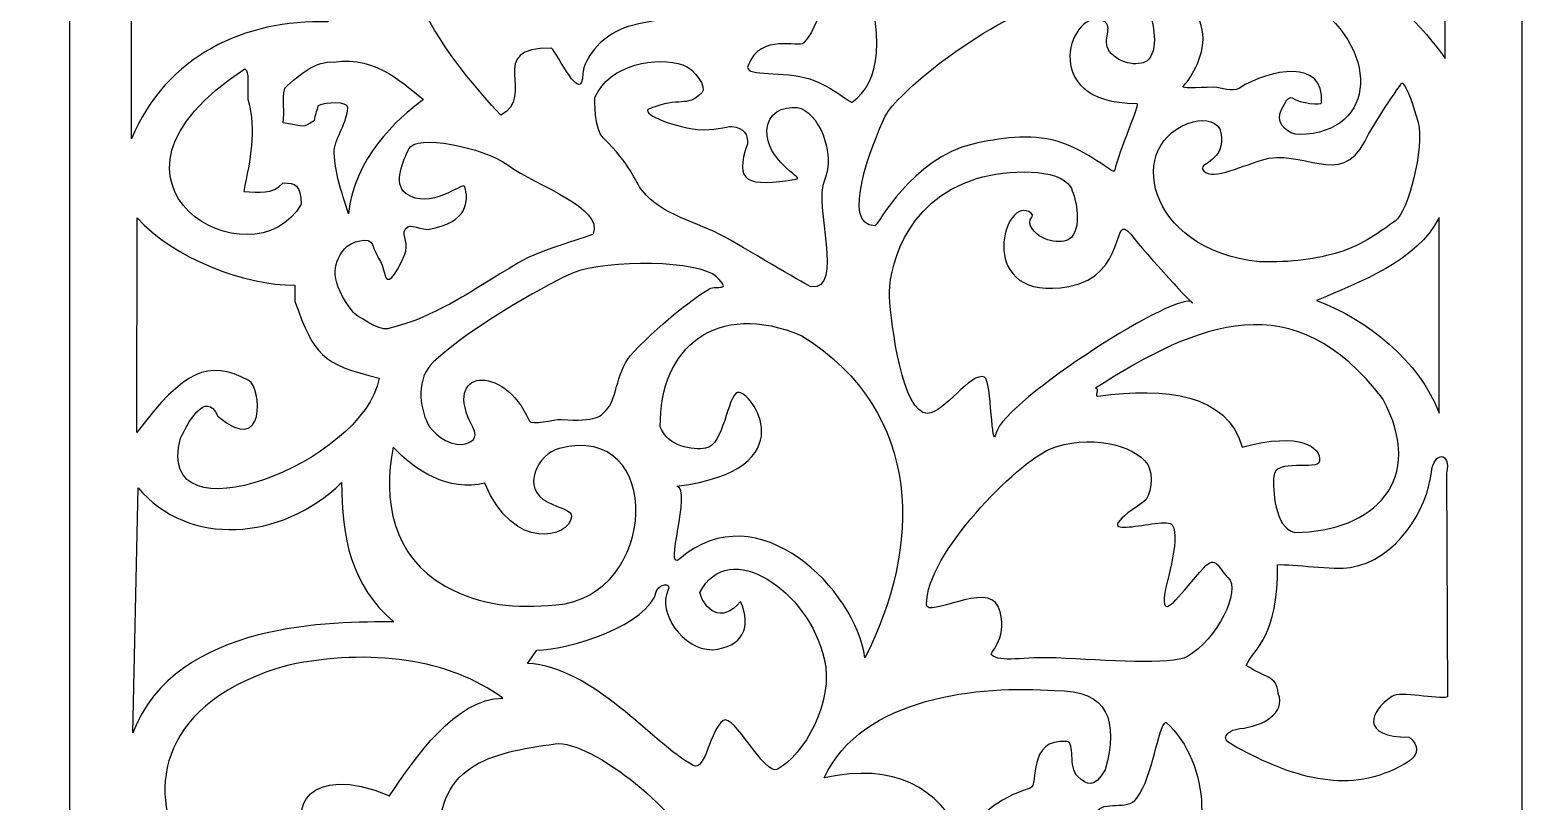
# Model space of a CAD drawing. Header units: centimetres. Extents: x -16.6 to -9.1, y -8.8 to 8.7.
# Drawn here: x -16.59 to -9.14, y 0.77 to 4.61 of the extents above; entities that cross this region are included whole.
import ezdxf

# ---------------------------------------------------------------- set-up
doc = ezdxf.new("R2010")
doc.units = ezdxf.units.CM
doc.header["$MEASUREMENT"] = 0
doc.layers.add('layer 1', color=7, linetype='Continuous')

msp = doc.modelspace()

# ---------------------------------------------------------------- linework, layer by layer
at = {"layer": 'layer 1', "color": 250}
for points, knots in [([(-16.39393, 8.70077), (-16.39393, 8.70077), (-9.14409, 8.70077), (-9.14409, 8.70077), (-9.14409, 8.70077), (-9.14409, 8.70077), (-9.14409, -8.75256), (-9.14409, -8.75256), (-9.14409, -8.75256), (-9.14409, -8.75256), (-16.39393, -8.75256), (-16.39393, -8.75256), (-16.39393, -8.75256), (-16.39393, -8.75256), (-16.39393, 8.70077), (-16.39393, 8.70077)], [0, 0, 0, 0, 0.2, 0.2, 0.2, 0.2, 0.4, 0.4, 0.4, 0.4, 0.6, 0.6, 0.6, 0.6, 1, 1, 1, 1]), ([(-9.52809, 4.47147), (-9.62245, 4.609), (-9.85316, 4.86096), (-10.03972, 4.90058), (-10.03972, 4.90058), (-10.02533, 4.98875), (-9.96043, 4.9529), (-9.88808, 5.0844), (-9.88808, 5.0844), (-9.80449, 5.2363), (-9.84012, 5.3298), (-9.8201, 5.34865), (-9.8201, 5.34865), (-9.777, 5.38926), (-9.67874, 5.33382), (-9.5995, 5.59915), (-9.5995, 5.59915), (-9.5995, 5.59915), (-9.52809, 5.5918), (-9.52809, 5.5918), (-9.52809, 5.5918), (-9.52809, 5.5918), (-9.52809, 4.47147), (-9.52809, 4.47147)], [0, 0, 0, 0, 0.1428571, 0.1428571, 0.1428571, 0.1428571, 0.2857143, 0.2857143, 0.2857143, 0.2857143, 0.4285714, 0.4285714, 0.4285714, 0.4285714, 0.5714286, 0.5714286, 0.5714286, 0.5714286, 0.7142857, 0.7142857, 0.7142857, 0.7142857, 1, 1, 1, 1]), ([(-16.08425, 4.07076), (-15.90903, 4.48841), (-15.51817, 4.66699), (-15.10209, 4.65466), (-15.10209, 4.65466), (-15.126, 4.6856), (-15.16363, 4.84137), (-15.11672, 4.91745), (-15.11672, 4.91745), (-15.08745, 4.96491), (-14.97979, 4.90584), (-14.96493, 4.96443), (-14.96493, 4.96443), (-14.94977, 5.02409), (-14.99689, 5.12401), (-15.00699, 5.1721), (-15.00699, 5.1721), (-15.02105, 5.23902), (-15.20727, 5.29834), (-15.27359, 5.28416), (-15.27359, 5.28416), (-15.29732, 5.27908), (-15.38477, 5.21958), (-15.39214, 5.13133), (-15.39214, 5.13133), (-15.39656, 5.07839), (-15.30934, 5.00908), (-15.32171, 4.9996), (-15.32171, 4.9996), (-15.40536, 4.93545), (-15.48637, 4.94288), (-15.49565, 4.99911), (-15.49565, 4.99911), (-15.51155, 5.09544), (-15.5813, 5.20977), (-15.63925, 5.21076), (-15.63925, 5.21076), (-15.88782, 5.21499), (-15.97948, 5.36724), (-16.08425, 5.47694), (-16.08425, 5.47694), (-16.08425, 5.47694), (-16.08425, 4.07076), (-16.08425, 4.07076)], [0, 0, 0, 0, 0.0833333, 0.0833333, 0.0833333, 0.0833333, 0.1666667, 0.1666667, 0.1666667, 0.1666667, 0.25, 0.25, 0.25, 0.25, 0.3333333, 0.3333333, 0.3333333, 0.3333333, 0.4166667, 0.4166667, 0.4166667, 0.4166667, 0.5, 0.5, 0.5, 0.5, 0.5833333, 0.5833333, 0.5833333, 0.5833333, 0.6666667, 0.6666667, 0.6666667, 0.6666667, 0.75, 0.75, 0.75, 0.75, 0.8333333, 0.8333333, 0.8333333, 0.8333333, 1, 1, 1, 1]), ([(-14.24142, 4.1891), (-14.05816, 4.27898), (-14.32651, 4.53129), (-13.98734, 4.52373), (-13.98734, 4.52373), (-13.9594, 4.49761), (-13.83556, 4.22942), (-13.83127, 4.39737), (-13.83127, 4.39737), (-13.83008, 4.44441), (-13.77342, 4.55808), (-13.64337, 4.61708), (-13.64337, 4.61708), (-13.55546, 4.65697), (-13.35985, 4.66785), (-13.26247, 4.71202), (-13.26247, 4.71202), (-13.20397, 4.73856), (-13.2747, 4.79059), (-13.26777, 4.85886), (-13.26777, 4.85886), (-13.25766, 4.95871), (-13.22393, 5.08975), (-13.22393, 5.19687), (-13.22393, 5.19687), (-13.42036, 5.03266), (-13.76824, 5.25304), (-13.79712, 5.20273), (-13.79712, 5.20273), (-13.8786, 5.06077), (-13.90169, 4.93589), (-13.96315, 4.88253), (-13.96315, 4.88253), (-14.07267, 4.78744), (-14.1848, 4.81868), (-14.16973, 4.85246), (-14.16973, 4.85246), (-14.10243, 5.00336), (-14.00517, 5.14149), (-14.02953, 5.13751), (-14.02953, 5.13751), (-14.06666, 5.2831), (-14.18162, 5.33324), (-14.37432, 5.28798), (-14.37432, 5.28798), (-14.8755, 5.14324), (-14.7426, 4.73133), (-14.24142, 4.1891)], [0, 0, 0, 0, 0.0769231, 0.0769231, 0.0769231, 0.0769231, 0.1538462, 0.1538462, 0.1538462, 0.1538462, 0.2307692, 0.2307692, 0.2307692, 0.2307692, 0.3076923, 0.3076923, 0.3076923, 0.3076923, 0.3846154, 0.3846154, 0.3846154, 0.3846154, 0.4615385, 0.4615385, 0.4615385, 0.4615385, 0.5384615, 0.5384615, 0.5384615, 0.5384615, 0.6153846, 0.6153846, 0.6153846, 0.6153846, 0.6923077, 0.6923077, 0.6923077, 0.6923077, 0.7692308, 0.7692308, 0.7692308, 0.7692308, 0.8461538, 0.8461538, 0.8461538, 0.8461538, 1, 1, 1, 1]), ([(-12.72903, 4.54934), (-12.62044, 4.6713), (-12.59838, 4.92995), (-12.80499, 4.72731), (-12.80499, 4.72731), (-12.9155, 4.61894), (-13.09514, 4.79238), (-13.08873, 4.88641), (-13.08873, 4.88641), (-13.06567, 5.22518), (-12.54869, 5.2358), (-12.45025, 4.96023), (-12.45025, 4.96023), (-12.31417, 4.5825), (-12.34829, 4.35039), (-12.48751, 4.25431), (-12.48751, 4.25431), (-12.49742, 4.24746), (-12.60551, 4.34843), (-12.72071, 4.37581), (-12.72071, 4.37581), (-12.86884, 4.41105), (-13.02876, 4.38091), (-13.00723, 4.43683), (-13.00723, 4.43683), (-12.94379, 4.60161), (-12.75387, 4.52145), (-12.72903, 4.54934)], [0, 0, 0, 0, 0.125, 0.125, 0.125, 0.125, 0.25, 0.25, 0.25, 0.25, 0.375, 0.375, 0.375, 0.375, 0.5, 0.5, 0.5, 0.5, 0.625, 0.625, 0.625, 0.625, 0.75, 0.75, 0.75, 0.75, 1, 1, 1, 1]), ([(-10.55536, 4.32441), (-10.40441, 4.41809), (-10.12723, 4.47479), (-10.14525, 4.25067), (-10.14525, 4.25067), (-10.14609, 4.24029), (-10.24975, 4.24553), (-10.29192, 4.27597), (-10.29192, 4.27597), (-10.31423, 4.29208), (-10.3477, 4.21209), (-10.35288, 4.19472), (-10.35288, 4.19472), (-10.36832, 4.14317), (-10.30892, 4.09128), (-10.25681, 4.09213), (-10.25681, 4.09213), (-9.86138, 4.09863), (-9.84883, 4.53341), (-10.22109, 4.76802), (-10.22109, 4.76802), (-10.45732, 4.84765), (-10.74045, 4.94495), (-10.82475, 4.86063), (-10.82475, 4.86063), (-10.8555, 4.82988), (-10.74835, 4.71035), (-10.73726, 4.59234), (-10.73726, 4.59234), (-10.72618, 4.47433), (-10.81112, 4.35782), (-10.83526, 4.33309), (-10.83526, 4.33309), (-10.84748, 4.32056), (-10.77049, 4.32727), (-10.68502, 4.32797), (-10.68502, 4.32797), (-10.64025, 4.32835), (-10.59313, 4.30096), (-10.55536, 4.32441)], [0, 0, 0, 0, 0.0909091, 0.0909091, 0.0909091, 0.0909091, 0.1818182, 0.1818182, 0.1818182, 0.1818182, 0.2727273, 0.2727273, 0.2727273, 0.2727273, 0.3636364, 0.3636364, 0.3636364, 0.3636364, 0.4545455, 0.4545455, 0.4545455, 0.4545455, 0.5454545, 0.5454545, 0.5454545, 0.5454545, 0.6363636, 0.6363636, 0.6363636, 0.6363636, 0.7272727, 0.7272727, 0.7272727, 0.7272727, 0.8181818, 0.8181818, 0.8181818, 0.8181818, 1, 1, 1, 1]), ([(-12.37424, 3.63749), (-12.36086, 3.63749), (-12.18873, 3.97539), (-11.88452, 4.04491), (-11.88452, 4.04491), (-11.758, 4.07382), (-11.59825, 4.09851), (-11.4645, 4.05923), (-11.4645, 4.05923), (-11.31448, 4.01515), (-11.18109, 3.89167), (-11.17764, 3.91088), (-11.17764, 3.91088), (-11.16044, 4.00665), (-11.04577, 4.24807), (-11.06732, 4.24798), (-11.06732, 4.24798), (-11.57852, 4.24573), (-11.39012, 4.7446), (-11.23181, 4.65721), (-11.23181, 4.65721), (-11.17974, 4.62846), (-11.24617, 4.56753), (-11.20252, 4.50735), (-11.20252, 4.50735), (-11.15307, 4.43915), (-11.04158, 4.42984), (-11.00895, 4.46659), (-11.00895, 4.46659), (-10.95161, 4.53116), (-10.99105, 4.68126), (-11.01333, 4.7182), (-11.01333, 4.7182), (-11.07122, 4.81412), (-11.32463, 4.80671), (-11.48164, 4.75986), (-11.48164, 4.75986), (-11.8535, 4.64886), (-12.27487, 4.28456), (-12.32215, 4.18443), (-12.32215, 4.18443), (-12.38941, 4.04201), (-12.54682, 3.63749), (-12.37424, 3.63749)], [0, 0, 0, 0, 0.0833333, 0.0833333, 0.0833333, 0.0833333, 0.1666667, 0.1666667, 0.1666667, 0.1666667, 0.25, 0.25, 0.25, 0.25, 0.3333333, 0.3333333, 0.3333333, 0.3333333, 0.4166667, 0.4166667, 0.4166667, 0.4166667, 0.5, 0.5, 0.5, 0.5, 0.5833333, 0.5833333, 0.5833333, 0.5833333, 0.6666667, 0.6666667, 0.6666667, 0.6666667, 0.75, 0.75, 0.75, 0.75, 0.8333333, 0.8333333, 0.8333333, 0.8333333, 1, 1, 1, 1]), ([(-15.0753, 4.45415), (-15.16007, 4.45947), (-15.24287, 4.3976), (-15.31874, 4.32325), (-15.31874, 4.32325), (-15.3342, 4.26143), (-15.31594, 4.20955), (-15.32753, 4.15159), (-15.32753, 4.15159), (-15.20774, 4.13227), (-15.23759, 4.12232), (-15.1719, 4.16096), (-15.1719, 4.16096), (-15.16804, 4.19573), (-15.16086, 4.20066), (-15.15313, 4.23544), (-15.15313, 4.23544), (-15.11172, 4.25424), (-15.00562, 4.25978), (-15.00453, 4.22552), (-15.00453, 4.22552), (-15.01079, 4.13449), (-15.07544, 4.06962), (-15.07212, 3.99883), (-15.07212, 3.99883), (-15.06748, 3.89975), (-15.03873, 3.81603), (-15.00075, 3.69607), (-15.00075, 3.69607), (-14.97266, 3.97239), (-14.76163, 4.16896), (-14.62642, 4.26745), (-14.62642, 4.26745), (-14.71163, 4.32938), (-14.85475, 4.48757), (-15.0753, 4.45415)], [0, 0, 0, 0, 0.1, 0.1, 0.1, 0.1, 0.2, 0.2, 0.2, 0.2, 0.3, 0.3, 0.3, 0.3, 0.4, 0.4, 0.4, 0.4, 0.5, 0.5, 0.5, 0.5, 0.6, 0.6, 0.6, 0.6, 0.7, 0.7, 0.7, 0.7, 0.8, 0.8, 0.8, 0.8, 1, 1, 1, 1]), ([(-12.69138, 3.33283), (-12.52475, 3.31266), (-12.68228, 3.74091), (-12.62605, 3.86435), (-12.62605, 3.86435), (-12.56544, 3.99737), (-12.65987, 4.21347), (-12.76159, 4.22663), (-12.76159, 4.22663), (-12.83485, 4.2361), (-12.91078, 4.19692), (-12.91334, 4.11345), (-12.91334, 4.11345), (-12.91792, 3.96463), (-12.73419, 3.87547), (-12.76188, 3.87084), (-12.76188, 3.87084), (-13.01505, 3.82853), (-13.07694, 3.85333), (-13.01034, 4.04665), (-13.01034, 4.04665), (-13.00751, 4.09268), (-13.02532, 4.12618), (-13.08855, 4.13219), (-13.08855, 4.13219), (-13.114, 4.13461), (-13.18301, 4.1092), (-13.25696, 4.11762), (-13.25696, 4.11762), (-13.40588, 4.13455), (-13.5449, 4.20266), (-13.50076, 4.22055), (-13.50076, 4.22055), (-13.34121, 4.28522), (-13.31675, 4.22231), (-13.23815, 4.30045), (-13.23815, 4.30045), (-13.21056, 4.32788), (-13.27178, 4.41926), (-13.33229, 4.44006), (-13.33229, 4.44006), (-13.45625, 4.48269), (-13.69978, 4.44637), (-13.77098, 4.27681), (-13.77098, 4.27681), (-13.77407, 4.26944), (-13.7724, 4.11717), (-13.73038, 4.07563), (-13.73038, 4.07563), (-13.59042, 3.9414), (-13.57288, 3.86152), (-13.53428, 3.81168), (-13.53428, 3.81168), (-13.43903, 3.68863), (-13.25901, 3.65629), (-13.12465, 3.58184), (-13.12465, 3.58184), (-12.97167, 3.49708), (-12.70758, 3.33481), (-12.69138, 3.33283)], [0, 0, 0, 0, 0.0625, 0.0625, 0.0625, 0.0625, 0.125, 0.125, 0.125, 0.125, 0.1875, 0.1875, 0.1875, 0.1875, 0.25, 0.25, 0.25, 0.25, 0.3125, 0.3125, 0.3125, 0.3125, 0.375, 0.375, 0.375, 0.375, 0.4375, 0.4375, 0.4375, 0.4375, 0.5, 0.5, 0.5, 0.5, 0.5625, 0.5625, 0.5625, 0.5625, 0.625, 0.625, 0.625, 0.625, 0.6875, 0.6875, 0.6875, 0.6875, 0.75, 0.75, 0.75, 0.75, 0.8125, 0.8125, 0.8125, 0.8125, 0.875, 0.875, 0.875, 0.875, 1, 1, 1, 1]), ([(-15.51752, 4.42001), (-16.40534, 3.8481), (-15.47472, 3.32461), (-15.23662, 3.74582), (-15.23662, 3.74582), (-15.24088, 3.83941), (-15.26484, 3.85233), (-15.32653, 3.85076), (-15.32653, 3.85076), (-15.38449, 3.78893), (-15.44241, 3.80742), (-15.52356, 3.80742), (-15.52356, 3.80742), (-15.49111, 3.97358), (-15.45907, 4.10298), (-15.50264, 4.26917), (-15.50264, 4.26917), (-15.50755, 4.34633), (-15.49433, 4.40455), (-15.51752, 4.42001)], [0, 0, 0, 0, 0.1666667, 0.1666667, 0.1666667, 0.1666667, 0.3333333, 0.3333333, 0.3333333, 0.3333333, 0.5, 0.5, 0.5, 0.5, 0.6666667, 0.6666667, 0.6666667, 0.6666667, 1, 1, 1, 1]), ([(-9.92993, 4.05775), (-10.0472, 3.82211), (-10.24616, 4.02923), (-10.44508, 3.96516), (-10.44508, 3.96516), (-10.55892, 3.9285), (-10.70902, 3.85698), (-10.73883, 3.91975), (-10.73883, 3.91975), (-10.75332, 3.95022), (-10.62175, 3.96046), (-10.64712, 4.10202), (-10.64712, 4.10202), (-10.65669, 4.15531), (-10.72428, 4.17319), (-10.78564, 4.15577), (-10.78564, 4.15577), (-11.12953, 4.05819), (-11.02862, 3.51715), (-10.45436, 3.45718), (-10.45436, 3.45718), (-10.29609, 3.45288), (-10.16495, 3.47157), (-10.05603, 3.5055), (-10.05603, 3.5055), (-9.94009, 3.5416), (-9.84924, 3.61054), (-9.77744, 3.66087), (-9.77744, 3.66087), (-9.71483, 3.70479), (-9.63053, 4.02617), (-9.66362, 4.15254), (-9.66362, 4.15254), (-9.68664, 4.24046), (-9.71846, 4.32184), (-9.73772, 4.3461), (-9.73772, 4.3461), (-9.74784, 4.35881), (-9.7592, 4.3238), (-9.75388, 4.33494), (-9.75388, 4.33494), (-9.74608, 4.35134), (-9.88884, 4.14034), (-9.92993, 4.05775)], [0, 0, 0, 0, 0.0833333, 0.0833333, 0.0833333, 0.0833333, 0.1666667, 0.1666667, 0.1666667, 0.1666667, 0.25, 0.25, 0.25, 0.25, 0.3333333, 0.3333333, 0.3333333, 0.3333333, 0.4166667, 0.4166667, 0.4166667, 0.4166667, 0.5, 0.5, 0.5, 0.5, 0.5833333, 0.5833333, 0.5833333, 0.5833333, 0.6666667, 0.6666667, 0.6666667, 0.6666667, 0.75, 0.75, 0.75, 0.75, 0.8333333, 0.8333333, 0.8333333, 0.8333333, 1, 1, 1, 1]), ([(-13.78022, 3.59726), (-13.72511, 3.72522), (-14.05892, 3.83537), (-14.20479, 3.93985), (-14.20479, 3.93985), (-14.32906, 4.02888), (-14.66608, 4.09822), (-14.70039, 4.02059), (-14.70039, 4.02059), (-14.72511, 3.96466), (-14.78105, 3.84866), (-14.71467, 3.79869), (-14.71467, 3.79869), (-14.59634, 3.7096), (-14.42951, 3.85666), (-14.4216, 3.83319), (-14.4216, 3.83319), (-14.39868, 3.76508), (-14.4032, 3.65086), (-14.6041, 3.61931), (-14.6041, 3.61931), (-14.66535, 3.62132), (-14.70297, 3.65889), (-14.72255, 3.60943), (-14.72255, 3.60943), (-14.7304, 3.58957), (-14.69797, 3.54709), (-14.72199, 3.49), (-14.72199, 3.49), (-14.77035, 3.37503), (-14.80832, 3.34422), (-14.81842, 3.38977), (-14.81842, 3.38977), (-14.83638, 3.47089), (-14.86475, 3.48799), (-14.8809, 3.54383), (-14.8809, 3.54383), (-14.89268, 3.58451), (-14.99073, 3.56043), (-15.02154, 3.52168), (-15.02154, 3.52168), (-15.0847, 3.44232), (-15.09585, 3.36077), (-14.97641, 3.20399), (-14.97641, 3.20399), (-14.97124, 3.19719), (-14.84865, 3.11134), (-14.80551, 3.12273), (-14.80551, 3.12273), (-14.66511, 3.16303), (-14.64048, 3.17546), (-14.5942, 3.19748), (-14.5942, 3.19748), (-14.43256, 3.2743), (-14.42306, 3.28921), (-14.15119, 3.45371), (-14.15119, 3.45371), (-14.04086, 3.52047), (-13.78557, 3.58483), (-13.78022, 3.59726)], [0, 0, 0, 0, 0.0625, 0.0625, 0.0625, 0.0625, 0.125, 0.125, 0.125, 0.125, 0.1875, 0.1875, 0.1875, 0.1875, 0.25, 0.25, 0.25, 0.25, 0.3125, 0.3125, 0.3125, 0.3125, 0.375, 0.375, 0.375, 0.375, 0.4375, 0.4375, 0.4375, 0.4375, 0.5, 0.5, 0.5, 0.5, 0.5625, 0.5625, 0.5625, 0.5625, 0.625, 0.625, 0.625, 0.625, 0.6875, 0.6875, 0.6875, 0.6875, 0.75, 0.75, 0.75, 0.75, 0.8125, 0.8125, 0.8125, 0.8125, 0.875, 0.875, 0.875, 0.875, 1, 1, 1, 1]), ([(-12.11125, 2.7011), (-12.02817, 2.7011), (-11.89687, 2.91159), (-11.82722, 2.88174), (-11.82722, 2.88174), (-11.79074, 2.86612), (-11.794, 2.49922), (-11.76871, 2.6034), (-11.76871, 2.6034), (-11.72924, 2.76606), (-10.83621, 3.33362), (-10.7886, 3.25302), (-10.7886, 3.25302), (-10.77193, 3.22478), (-11.01981, 3.49635), (-11.09746, 3.59459), (-11.09746, 3.59459), (-11.19384, 3.71647), (-11.10892, 3.38899), (-11.40621, 3.33446), (-11.40621, 3.33446), (-11.86906, 3.24954), (-11.74089, 3.77398), (-11.60668, 3.70771), (-11.60668, 3.70771), (-11.55339, 3.68141), (-11.63084, 3.68018), (-11.58721, 3.61999), (-11.58721, 3.61999), (-11.53775, 3.55181), (-11.42626, 3.54248), (-11.39363, 3.57924), (-11.39363, 3.57924), (-11.33629, 3.6438), (-11.37573, 3.79391), (-11.39801, 3.83085), (-11.39801, 3.83085), (-11.4559, 3.92677), (-11.70934, 3.91934), (-11.86632, 3.8725), (-11.86632, 3.8725), (-12.23816, 3.76154), (-12.30845, 3.39443), (-12.30121, 3.28399), (-12.30121, 3.28399), (-12.29186, 3.14158), (-12.23787, 2.7011), (-12.11125, 2.7011)], [0, 0, 0, 0, 0.0769231, 0.0769231, 0.0769231, 0.0769231, 0.1538462, 0.1538462, 0.1538462, 0.1538462, 0.2307692, 0.2307692, 0.2307692, 0.2307692, 0.3076923, 0.3076923, 0.3076923, 0.3076923, 0.3846154, 0.3846154, 0.3846154, 0.3846154, 0.4615385, 0.4615385, 0.4615385, 0.4615385, 0.5384615, 0.5384615, 0.5384615, 0.5384615, 0.6153846, 0.6153846, 0.6153846, 0.6153846, 0.6923077, 0.6923077, 0.6923077, 0.6923077, 0.7692308, 0.7692308, 0.7692308, 0.7692308, 0.8461538, 0.8461538, 0.8461538, 0.8461538, 1, 1, 1, 1]), ([(-16.05586, 3.67686), (-16.05586, 3.67686), (-16.05786, 2.60577), (-16.05786, 2.60577), (-16.05786, 2.60577), (-15.81857, 2.91803), (-15.70309, 2.97186), (-15.49871, 2.8656), (-15.49871, 2.8656), (-15.43267, 2.83126), (-15.4118, 2.4802), (-15.65224, 2.68682), (-15.65224, 2.68682), (-15.71474, 2.82795), (-15.81002, 2.63924), (-15.83867, 2.57714), (-15.83867, 2.57714), (-15.98164, 2.04775), (-14.92472, 2.45243), (-14.84744, 2.87748), (-14.84744, 2.87748), (-15.13725, 2.94704), (-15.17202, 2.99341), (-15.26863, 3.26003), (-15.26863, 3.26003), (-15.26863, 3.28708), (-15.26863, 3.31413), (-15.26863, 3.34118), (-15.26863, 3.34118), (-15.51593, 3.33732), (-15.87425, 3.47592), (-16.05586, 3.67686)], [0, 0, 0, 0, 0.1111111, 0.1111111, 0.1111111, 0.1111111, 0.2222222, 0.2222222, 0.2222222, 0.2222222, 0.3333333, 0.3333333, 0.3333333, 0.3333333, 0.4444444, 0.4444444, 0.4444444, 0.4444444, 0.5555556, 0.5555556, 0.5555556, 0.5555556, 0.6666667, 0.6666667, 0.6666667, 0.6666667, 0.7777778, 0.7777778, 0.7777778, 0.7777778, 1, 1, 1, 1]), ([(-9.55886, 2.703), (-9.65464, 2.96155), (-9.9225, 3.17449), (-10.1697, 3.26396), (-10.1697, 3.26396), (-9.95681, 3.35507), (-9.66484, 3.46222), (-9.55886, 3.67808), (-9.55886, 3.67808), (-9.55886, 3.67808), (-9.55886, 2.703), (-9.55886, 2.703)], [0, 0, 0, 0, 0.25, 0.25, 0.25, 0.25, 0.5, 0.5, 0.5, 0.5, 1, 1, 1, 1]), ([(-13.16527, 3.38296), (-13.08336, 3.30299), (-13.1662, 3.34354), (-13.19907, 3.32305), (-13.19907, 3.32305), (-13.27137, 3.27798), (-13.41431, 3.17893), (-13.58079, 3.00533), (-13.58079, 3.00533), (-13.66199, 2.92066), (-13.66187, 2.7799), (-13.70693, 2.72666), (-13.70693, 2.72666), (-13.74206, 2.68514), (-13.76134, 2.65858), (-13.93852, 2.6709), (-13.93852, 2.6709), (-13.97756, 2.67361), (-14.08719, 2.63771), (-14.09963, 2.66596), (-14.09963, 2.66596), (-14.22695, 2.95483), (-14.5397, 2.92382), (-14.38033, 2.63317), (-14.38033, 2.63317), (-14.34671, 2.57186), (-14.3918, 2.55268), (-14.43426, 2.54675), (-14.43426, 2.54675), (-14.50887, 2.53634), (-14.58902, 2.61656), (-14.60459, 2.64814), (-14.60459, 2.64814), (-14.64746, 2.73515), (-14.66326, 2.87684), (-14.57848, 2.9563), (-14.57848, 2.9563), (-14.37765, 3.1445), (-13.96413, 3.36867), (-13.88254, 3.40123), (-13.88254, 3.40123), (-13.70494, 3.47212), (-13.24719, 3.46292), (-13.16527, 3.38296)], [0, 0, 0, 0, 0.0833333, 0.0833333, 0.0833333, 0.0833333, 0.1666667, 0.1666667, 0.1666667, 0.1666667, 0.25, 0.25, 0.25, 0.25, 0.3333333, 0.3333333, 0.3333333, 0.3333333, 0.4166667, 0.4166667, 0.4166667, 0.4166667, 0.5, 0.5, 0.5, 0.5, 0.5833333, 0.5833333, 0.5833333, 0.5833333, 0.6666667, 0.6666667, 0.6666667, 0.6666667, 0.75, 0.75, 0.75, 0.75, 0.8333333, 0.8333333, 0.8333333, 0.8333333, 1, 1, 1, 1]), ([(-11.27387, 2.8274), (-10.75863, 3.15572), (-10.28345, 3.35373), (-9.83942, 2.77409), (-9.83942, 2.77409), (-9.61953, 2.36735), (-9.88385, 2.11165), (-10.27921, 2.10693), (-10.27921, 2.10693), (-10.38229, 2.13254), (-10.38722, 2.32403), (-10.38377, 2.38728), (-10.38377, 2.38728), (-10.37864, 2.48089), (-10.16279, 2.41029), (-10.1552, 2.46298), (-10.1552, 2.46298), (-10.14545, 2.53073), (-10.24726, 2.61194), (-10.5409, 2.53339), (-10.5409, 2.53339), (-10.61864, 2.79897), (-10.91962, 2.83437), (-11.25942, 2.78669), (-11.25942, 2.78669), (-11.28366, 2.7833), (-11.24873, 2.82644), (-11.27387, 2.8274)], [0, 0, 0, 0, 0.125, 0.125, 0.125, 0.125, 0.25, 0.25, 0.25, 0.25, 0.375, 0.375, 0.375, 0.375, 0.5, 0.5, 0.5, 0.5, 0.625, 0.625, 0.625, 0.625, 0.75, 0.75, 0.75, 0.75, 1, 1, 1, 1]), ([(-12.42373, 1.48234), (-12.1456, 2.02632), (-12.12, 2.70157), (-12.73903, 3.08881), (-12.73903, 3.08881), (-13.16474, 3.26927), (-13.45094, 3.02859), (-13.44492, 2.63457), (-13.44492, 2.63457), (-13.40967, 2.53436), (-13.28185, 2.5176), (-13.21924, 2.527), (-13.21924, 2.527), (-13.12655, 2.54091), (-13.11059, 2.7925), (-13.05887, 2.80501), (-13.05887, 2.80501), (-12.99237, 2.82109), (-12.70531, 2.42092), (-13.3621, 2.33773), (-13.3621, 2.33773), (-13.28355, 2.32263), (-13.43164, 1.90297), (-13.34766, 1.97554), (-13.34766, 1.97554), (-12.9577, 2.31262), (-12.46864, 1.81864), (-12.42373, 1.48234)], [0, 0, 0, 0, 0.125, 0.125, 0.125, 0.125, 0.25, 0.25, 0.25, 0.25, 0.375, 0.375, 0.375, 0.375, 0.5, 0.5, 0.5, 0.5, 0.625, 0.625, 0.625, 0.625, 0.75, 0.75, 0.75, 0.75, 1, 1, 1, 1]), ([(-14.77812, 2.5328), (-14.66906, 2.41453), (-14.50114, 2.31103), (-14.32097, 2.35267), (-14.32097, 2.35267), (-14.17463, 2.00339), (-13.89724, 2.08358), (-13.88814, 2.18472), (-13.88814, 2.18472), (-13.88511, 2.21843), (-13.94601, 2.22759), (-14.00689, 2.258), (-14.00689, 2.258), (-14.1439, 2.32643), (-14.05533, 2.49883), (-13.95007, 2.52607), (-13.95007, 2.52607), (-13.41977, 2.66336), (-13.45185, 1.78721), (-13.96659, 1.74538), (-13.96659, 1.74538), (-14.17075, 1.7288), (-14.33311, 1.73922), (-14.51491, 1.83801), (-14.51491, 1.83801), (-14.78279, 1.98422), (-14.83047, 2.27098), (-14.77812, 2.5328)], [0, 0, 0, 0, 0.125, 0.125, 0.125, 0.125, 0.25, 0.25, 0.25, 0.25, 0.375, 0.375, 0.375, 0.375, 0.5, 0.5, 0.5, 0.5, 0.625, 0.625, 0.625, 0.625, 0.75, 0.75, 0.75, 0.75, 1, 1, 1, 1]), ([(-11.79292, 1.49628), (-11.74842, 1.45627), (-11.62983, 1.48815), (-11.46942, 1.48132), (-11.46942, 1.48132), (-11.21917, 1.47066), (-10.89577, 1.44232), (-10.81365, 1.48861), (-10.81365, 1.48861), (-10.66844, 1.57049), (-10.5432, 1.81918), (-10.61215, 1.88242), (-10.61215, 1.88242), (-10.6618, 1.92797), (-10.66939, 2.00034), (-10.73308, 1.93081), (-10.73308, 1.93081), (-10.84663, 1.80685), (-10.92429, 1.68381), (-10.93114, 1.76342), (-10.93114, 1.76342), (-10.93664, 1.82736), (-10.84211, 2.07246), (-10.89011, 2.14475), (-10.89011, 2.14475), (-10.92371, 2.1954), (-11.38212, 2.02877), (-11.0332, 2.25922), (-11.0332, 2.25922), (-10.99706, 2.28309), (-10.98136, 2.39735), (-11.01277, 2.44599), (-11.01277, 2.44599), (-11.07714, 2.54564), (-11.3106, 2.60142), (-11.5028, 2.522), (-11.5028, 2.522), (-11.66294, 2.45582), (-12.11933, 1.99825), (-12.11647, 1.74734), (-12.11647, 1.74734), (-12.11568, 1.67672), (-11.81212, 1.86343), (-11.75942, 1.73829), (-11.75942, 1.73829), (-11.69735, 1.5909), (-11.80399, 1.50623), (-11.79292, 1.49628)], [0, 0, 0, 0, 0.0769231, 0.0769231, 0.0769231, 0.0769231, 0.1538462, 0.1538462, 0.1538462, 0.1538462, 0.2307692, 0.2307692, 0.2307692, 0.2307692, 0.3076923, 0.3076923, 0.3076923, 0.3076923, 0.3846154, 0.3846154, 0.3846154, 0.3846154, 0.4615385, 0.4615385, 0.4615385, 0.4615385, 0.5384615, 0.5384615, 0.5384615, 0.5384615, 0.6153846, 0.6153846, 0.6153846, 0.6153846, 0.6923077, 0.6923077, 0.6923077, 0.6923077, 0.7692308, 0.7692308, 0.7692308, 0.7692308, 0.8461538, 0.8461538, 0.8461538, 0.8461538, 1, 1, 1, 1]), ([(-9.5169, 1.28635), (-9.5169, 1.28635), (-9.52147, 2.40324), (-9.52147, 2.40324), (-9.52147, 2.40324), (-9.49714, 2.51016), (-9.58509, 2.51556), (-9.59714, 2.40571), (-9.59714, 2.40571), (-9.61719, 2.22278), (-9.76921, 1.97065), (-10.00157, 1.9323), (-10.00157, 1.9323), (-10.08461, 1.91859), (-10.2906, 1.95111), (-10.36432, 1.94602), (-10.36432, 1.94602), (-10.36426, 1.58168), (-10.47406, 1.53957), (-10.52079, 1.44425), (-10.52079, 1.44425), (-10.42805, 1.37856), (-10.37141, 1.39855), (-10.36102, 1.30354), (-10.36102, 1.30354), (-10.32343, 1.20467), (-10.43777, 1.14004), (-10.5537, 1.12845), (-10.5537, 1.12845), (-10.60793, 1.12077), (-10.62366, 1.09713), (-10.62366, 1.08205), (-10.62366, 1.08205), (-10.62366, 1.05697), (-10.55536, 1.03116), (-10.51919, 1.00866), (-10.51919, 1.00866), (-10.24872, 0.87155), (-9.97795, 0.79638), (-9.70745, 0.96616), (-9.70745, 0.96616), (-9.65925, 1.00478), (-9.65925, 1.04343), (-9.70745, 1.08595), (-9.70745, 1.08595), (-9.95439, 1.08595), (-9.90524, 1.2146), (-9.79468, 1.28915), (-9.79468, 1.28915), (-9.74971, 1.31945), (-9.5672, 1.27156), (-9.5169, 1.28635)], [0, 0, 0, 0, 0.0714286, 0.0714286, 0.0714286, 0.0714286, 0.1428571, 0.1428571, 0.1428571, 0.1428571, 0.2142857, 0.2142857, 0.2142857, 0.2142857, 0.2857143, 0.2857143, 0.2857143, 0.2857143, 0.3571429, 0.3571429, 0.3571429, 0.3571429, 0.4285714, 0.4285714, 0.4285714, 0.4285714, 0.5, 0.5, 0.5, 0.5, 0.5714286, 0.5714286, 0.5714286, 0.5714286, 0.6428571, 0.6428571, 0.6428571, 0.6428571, 0.7142857, 0.7142857, 0.7142857, 0.7142857, 0.7857143, 0.7857143, 0.7857143, 0.7857143, 0.8571429, 0.8571429, 0.8571429, 0.8571429, 1, 1, 1, 1]), ([(-16.07716, 1.10682), (-15.86345, 1.66782), (-15.0687, 1.66114), (-14.77484, 1.66114), (-14.77484, 1.66114), (-14.98855, 1.84145), (-15.0353, 2.08634), (-15.0353, 2.35572), (-15.0353, 2.35572), (-15.33808, 2.06184), (-15.80115, 2.03511), (-16.05045, 2.329), (-16.05045, 2.329), (-16.05045, 2.329), (-16.07716, 1.10682), (-16.07716, 1.10682)], [0, 0, 0, 0, 0.2, 0.2, 0.2, 0.2, 0.4, 0.4, 0.4, 0.4, 0.6, 0.6, 0.6, 0.6, 1, 1, 1, 1]), ([(-14.10757, 1.45385), (-13.7818, 1.43885), (-13.48055, 1.054), (-13.28087, 0.94428), (-13.28087, 0.94428), (-13.2199, 0.91077), (-13.19431, 1.12803), (-13.13154, 1.16944), (-13.13154, 1.16944), (-13.07729, 1.2052), (-12.923, 0.89382), (-12.8624, 0.92534), (-12.8624, 0.92534), (-12.72906, 0.99471), (-12.57562, 1.261), (-12.62649, 1.47682), (-12.62649, 1.47682), (-12.70461, 1.81557), (-13.10299, 2.0888), (-13.24713, 1.8079), (-13.24713, 1.8079), (-13.22816, 1.72817), (-13.13988, 1.64543), (-13.04496, 1.76269), (-13.04496, 1.76269), (-12.9874, 1.63631), (-13.03215, 1.53413), (-13.18582, 1.52222), (-13.18582, 1.52222), (-13.33468, 1.52205), (-13.46031, 1.7125), (-13.40672, 1.81718), (-13.40672, 1.81718), (-13.38431, 1.86095), (-13.4552, 1.85064), (-13.46319, 1.81521), (-13.46319, 1.81521), (-13.50107, 1.6474), (-13.89711, 1.52069), (-14.06125, 1.52034), (-14.06125, 1.52034), (-14.06125, 1.52034), (-14.10757, 1.45385), (-14.10757, 1.45385)], [0, 0, 0, 0, 0.0833333, 0.0833333, 0.0833333, 0.0833333, 0.1666667, 0.1666667, 0.1666667, 0.1666667, 0.25, 0.25, 0.25, 0.25, 0.3333333, 0.3333333, 0.3333333, 0.3333333, 0.4166667, 0.4166667, 0.4166667, 0.4166667, 0.5, 0.5, 0.5, 0.5, 0.5833333, 0.5833333, 0.5833333, 0.5833333, 0.6666667, 0.6666667, 0.6666667, 0.6666667, 0.75, 0.75, 0.75, 0.75, 0.8333333, 0.8333333, 0.8333333, 0.8333333, 1, 1, 1, 1]), ([(-14.23095, 1.28096), (-14.46837, 1.27558), (-14.66717, 0.98711), (-14.79557, 0.79293), (-14.79557, 0.79293), (-15.21401, 0.96786), (-15.29807, 0.70265), (-15.1943, 0.61548), (-15.1943, 0.61548), (-15.16839, 0.59372), (-15.1328, 0.66927), (-15.01747, 0.68255), (-15.01747, 0.68255), (-14.96602, 0.68849), (-14.91614, 0.53812), (-14.9821, 0.44727), (-14.9821, 0.44727), (-15.54315, -0.3255), (-16.59099, 1.0918), (-15.29916, 1.44566), (-15.29916, 1.44566), (-14.89548, 1.52991), (-14.49668, 1.47711), (-14.23095, 1.28096)], [0, 0, 0, 0, 0.1428571, 0.1428571, 0.1428571, 0.1428571, 0.2857143, 0.2857143, 0.2857143, 0.2857143, 0.4285714, 0.4285714, 0.4285714, 0.4285714, 0.5714286, 0.5714286, 0.5714286, 0.5714286, 0.7142857, 0.7142857, 0.7142857, 0.7142857, 1, 1, 1, 1]), ([(-12.62745, 0.88293), (-12.27478, 0.95942), (-12.05801, 0.83729), (-11.93419, 0.57921), (-11.93419, 0.57921), (-11.86539, 0.68611), (-11.76801, 0.77809), (-11.59852, 0.83221), (-11.59852, 0.83221), (-11.55504, 0.84608), (-11.6157, 1.08201), (-11.41674, 1.0641), (-11.41674, 1.0641), (-11.37162, 1.06004), (-11.41037, 0.93651), (-11.36264, 0.89102), (-11.36264, 0.89102), (-11.31492, 0.84552), (-11.27943, 0.8289), (-11.22429, 0.92245), (-11.22429, 0.92245), (-11.15993, 1.16563), (-11.20517, 1.32195), (-11.47531, 1.31866), (-11.47531, 1.31866), (-11.85121, 1.34491), (-12.43727, 1.2905), (-12.62745, 0.88293)], [0, 0, 0, 0, 0.125, 0.125, 0.125, 0.125, 0.25, 0.25, 0.25, 0.25, 0.375, 0.375, 0.375, 0.375, 0.5, 0.5, 0.5, 0.5, 0.625, 0.625, 0.625, 0.625, 0.75, 0.75, 0.75, 0.75, 1, 1, 1, 1]), ([(-10.89181, 0.38115), (-10.68271, 0.51577), (-10.69526, 0.95758), (-10.92138, 1.16105), (-10.92138, 1.16105), (-10.9641, 1.13437), (-10.98355, 0.89671), (-11.06682, 0.7818), (-11.06682, 0.7818), (-11.11677, 0.71289), (-11.22779, 0.77896), (-11.27406, 0.70699), (-11.27406, 0.70699), (-11.36187, 0.57043), (-11.32615, 0.45067), (-11.40944, 0.44521), (-11.40944, 0.44521), (-11.48029, 0.44056), (-11.47265, 0.66253), (-11.53058, 0.64873), (-11.53058, 0.64873), (-11.58088, 0.63675), (-11.62408, 0.66305), (-11.65646, 0.63234), (-11.65646, 0.63234), (-12.05595, 0.25328), (-11.10986, 0.21586), (-10.89181, 0.38115)], [0, 0, 0, 0, 0.125, 0.125, 0.125, 0.125, 0.25, 0.25, 0.25, 0.25, 0.375, 0.375, 0.375, 0.375, 0.5, 0.5, 0.5, 0.5, 0.625, 0.625, 0.625, 0.625, 0.75, 0.75, 0.75, 0.75, 1, 1, 1, 1]), ([(-14.54249, 0.52017), (-14.48732, 0.45262), (-14.44133, 0.40102), (-14.40438, 0.42131), (-14.40438, 0.42131), (-14.36203, 0.44457), (-14.32509, 0.46142), (-14.31123, 0.49698), (-14.31123, 0.49698), (-14.2865, 0.56039), (-14.30244, 0.64373), (-14.25983, 0.6465), (-14.25983, 0.6465), (-14.21989, 0.6491), (-14.18473, 0.64861), (-14.15215, 0.52659), (-14.15215, 0.52659), (-14.12178, 0.4129), (-13.81959, 0.60022), (-13.68454, 0.58277), (-13.68454, 0.58277), (-13.54934, 0.56531), (-13.41245, 0.53742), (-13.28311, 0.50351), (-13.28311, 0.50351), (-13.30815, 0.68201), (-13.78898, 1.07715), (-13.96973, 1.05239), (-13.96973, 1.05239), (-14.29591, 1.00769), (-14.58419, 0.94751), (-14.54249, 0.52017)], [0, 0, 0, 0, 0.1111111, 0.1111111, 0.1111111, 0.1111111, 0.2222222, 0.2222222, 0.2222222, 0.2222222, 0.3333333, 0.3333333, 0.3333333, 0.3333333, 0.4444444, 0.4444444, 0.4444444, 0.4444444, 0.5555556, 0.5555556, 0.5555556, 0.5555556, 0.6666667, 0.6666667, 0.6666667, 0.6666667, 0.7777778, 0.7777778, 0.7777778, 0.7777778, 1, 1, 1, 1])]:
    msp.add_open_spline(points, degree=3, knots=knots, dxfattribs=at)

doc.saveas('drawing.dxf')
